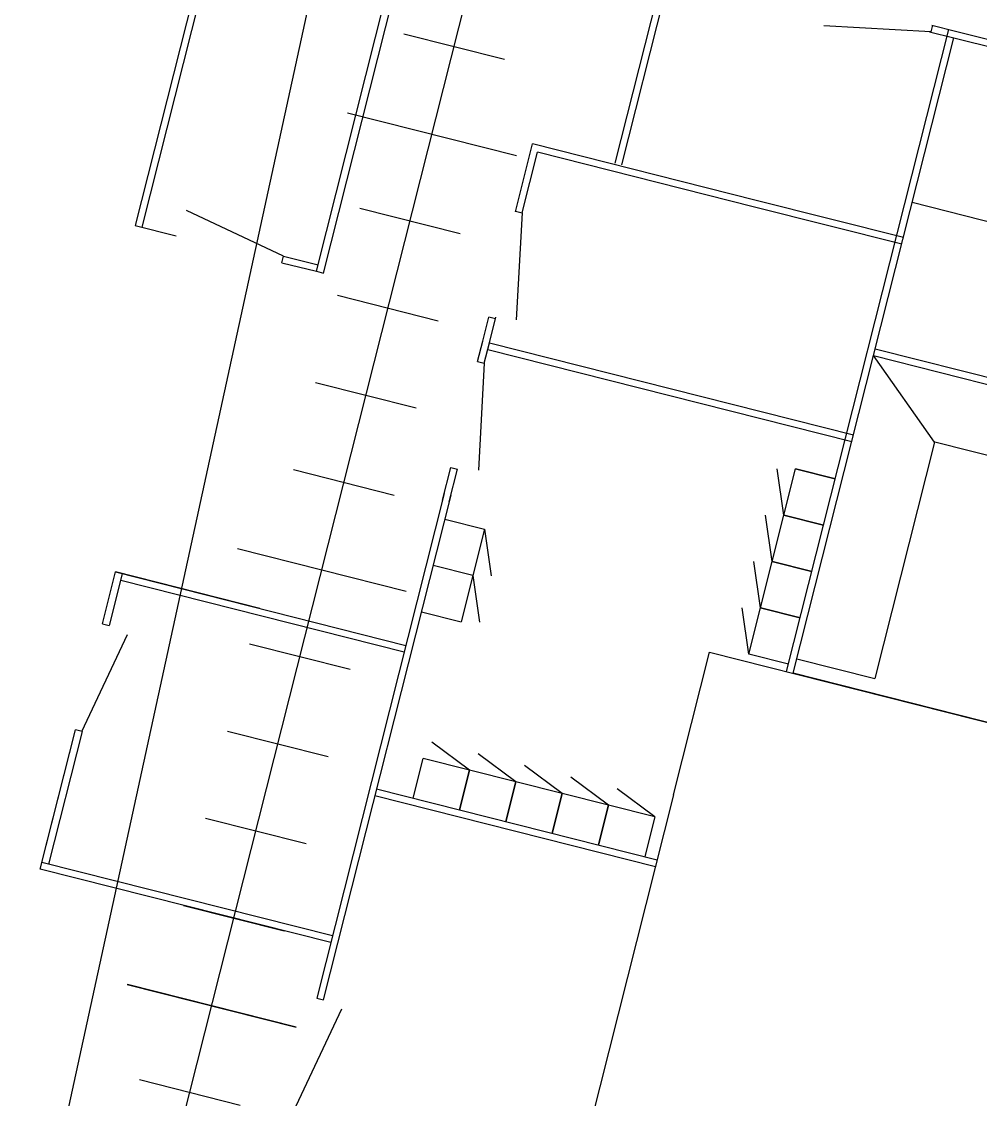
# Model space of a CAD drawing. Header units: metres. Extents: x 267365 to 277461, y 2088854 to 2108025.
# Drawn here: x 273076.29 to 273099.78, y 2095530.04 to 2095556.45 of the extents above; entities that cross this region are included whole.
import ezdxf

# ---------------------------------------------------------------- set-up
doc = ezdxf.new("R2010")
doc.units = ezdxf.units.M
doc.layers.add('village', color=3, linetype='Continuous')

msp = doc.modelspace()

# ---------------------------------------------------------------- linework, layer by layer
at = {"color": 30}
for p, q in [((273070.689, 2095491.763), (273148.798, 2095800.78)), ((273070.689, 2095491.763), (273148.798, 2095800.78)), ((273070.689, 2095491.763), (273148.798, 2095800.78)), ((273082.023, 2095563.13), (273079.072, 2095551.452)), ((273082.023, 2095563.13), (273079.072, 2095551.452)), ((273082.023, 2095563.13), (273079.072, 2095551.452)), ((273082.145, 2095562.927), (273079.234, 2095551.411)), ((273082.145, 2095562.927), (273079.234, 2095551.411)), ((273082.145, 2095562.927), (273079.234, 2095551.411)), ((273083.686, 2095550.286), (273086.637, 2095561.964)), ((273083.686, 2095550.286), (273086.637, 2095561.964)), ((273083.686, 2095550.286), (273086.637, 2095561.964)), ((273083.509, 2095550.331), (273086.419, 2095561.846)), ((273083.509, 2095550.331), (273086.419, 2095561.846)), ((273083.509, 2095550.331), (273086.419, 2095561.846)), ((273090.83, 2095552.982), (273092.099, 2095558.003)), ((273090.83, 2095552.982), (273092.099, 2095558.003)), ((273090.83, 2095552.982), (273092.099, 2095558.003)), ((273090.992, 2095552.941), (273092.261, 2095557.962)), ((273090.992, 2095552.941), (273092.261, 2095557.962)), ((273090.992, 2095552.941), (273092.261, 2095557.962)), ((273095.03, 2095540.524), (273099.007, 2095556.256)), ((273095.03, 2095540.524), (273099.007, 2095556.256)), ((273095.03, 2095540.524), (273099.007, 2095556.256)), ((273098.563, 2095556.202), (273095.939, 2095556.347)), ((273098.563, 2095556.202), (273095.939, 2095556.347)), ((273098.563, 2095556.202), (273095.939, 2095556.347)), ((273098.534, 2095556.203), (273099.128, 2095556.053)), ((273098.534, 2095556.203), (273099.128, 2095556.053)), ((273098.534, 2095556.203), (273099.128, 2095556.053)), ((273098.602, 2095556.359), (273098.561, 2095556.197)), ((273098.602, 2095556.359), (273098.561, 2095556.197)), ((273098.602, 2095556.359), (273098.561, 2095556.197)), ((273098.586, 2095556.363), (273099.169, 2095556.215)), ((273098.586, 2095556.363), (273099.169, 2095556.215)), ((273098.586, 2095556.363), (273099.169, 2095556.215)), ((273099.007, 2095556.256), (273102.61, 2095555.346)), ((273099.007, 2095556.256), (273102.61, 2095555.346)), ((273099.007, 2095556.256), (273102.61, 2095555.346)), ((273088.116, 2095555.518), (273085.65, 2095556.141)), ((273088.116, 2095555.518), (273085.65, 2095556.141)), ((273088.116, 2095555.518), (273085.65, 2095556.141)), ((273095.193, 2095540.483), (273099.128, 2095556.053)), ((273095.193, 2095540.483), (273099.128, 2095556.053)), ((273095.193, 2095540.483), (273099.128, 2095556.053)), ((273098.966, 2095556.094), (273102.569, 2095555.183)), ((273098.966, 2095556.094), (273102.569, 2095555.183)), ((273098.966, 2095556.094), (273102.569, 2095555.183)), ((273084.276, 2095554.217), (273088.411, 2095553.172)), ((273084.276, 2095554.217), (273088.411, 2095553.172)), ((273084.276, 2095554.217), (273088.411, 2095553.172)), ((273088.387, 2095551.785), (273088.808, 2095553.452)), ((273088.387, 2095551.785), (273088.808, 2095553.452)), ((273088.387, 2095551.785), (273088.808, 2095553.452)), ((273088.554, 2095551.765), (273088.929, 2095553.249)), ((273088.554, 2095551.765), (273088.929, 2095553.249)), ((273088.554, 2095551.765), (273088.929, 2095553.249)), ((273094.286, 2095552.068), (273088.808, 2095553.452)), ((273094.286, 2095552.068), (273088.808, 2095553.452)), ((273094.286, 2095552.068), (273088.808, 2095553.452)), ((273094.245, 2095551.905), (273088.929, 2095553.249)), ((273094.245, 2095551.905), (273088.929, 2095553.249)), ((273094.245, 2095551.905), (273088.929, 2095553.249)), ((273097.891, 2095551.156), (273094.286, 2095552.068)), ((273097.891, 2095551.156), (273094.286, 2095552.068)), ((273097.891, 2095551.156), (273094.286, 2095552.068)), ((273100.256, 2095551.471), (273098.108, 2095552.014)), ((273100.256, 2095551.471), (273098.108, 2095552.014)), ((273100.256, 2095551.471), (273098.108, 2095552.014)), ((273082.707, 2095550.7), (273080.329, 2095551.819)), ((273082.707, 2095550.7), (273080.329, 2095551.819)), ((273082.707, 2095550.7), (273080.329, 2095551.819)), ((273087.036, 2095551.247), (273084.571, 2095551.87)), ((273087.036, 2095551.247), (273084.571, 2095551.87)), ((273087.036, 2095551.247), (273084.571, 2095551.87)), ((273088.392, 2095551.806), (273088.554, 2095551.765)), ((273088.392, 2095551.806), (273088.554, 2095551.765)), ((273088.392, 2095551.806), (273088.554, 2095551.765)), ((273088.549, 2095551.766), (273088.403, 2095549.143)), ((273088.549, 2095551.766), (273088.403, 2095549.143)), ((273088.549, 2095551.766), (273088.403, 2095549.143)), ((273097.85, 2095550.994), (273094.245, 2095551.905)), ((273097.85, 2095550.994), (273094.245, 2095551.905)), ((273097.85, 2095550.994), (273094.245, 2095551.905)), ((273079.072, 2095551.452), (273080.072, 2095551.199)), ((273079.072, 2095551.452), (273080.072, 2095551.199)), ((273079.072, 2095551.452), (273080.072, 2095551.199)), ((273082.667, 2095550.543), (273082.708, 2095550.705)), ((273082.667, 2095550.543), (273082.708, 2095550.705)), ((273082.667, 2095550.543), (273082.708, 2095550.705)), ((273082.708, 2095550.705), (273083.55, 2095550.493)), ((273082.708, 2095550.705), (273083.55, 2095550.493)), ((273082.708, 2095550.705), (273083.55, 2095550.493)), ((273082.667, 2095550.543), (273083.509, 2095550.331)), ((273082.667, 2095550.543), (273083.509, 2095550.331)), ((273082.667, 2095550.543), (273083.509, 2095550.331)), ((273083.509, 2095550.331), (273083.686, 2095550.286)), ((273083.509, 2095550.331), (273083.686, 2095550.286)), ((273083.509, 2095550.331), (273083.686, 2095550.286)), ((273086.497, 2095549.112), (273084.031, 2095549.735)), ((273086.497, 2095549.112), (273084.031, 2095549.735)), ((273086.497, 2095549.112), (273084.031, 2095549.735)), ((273087.586, 2095548.617), (273087.736, 2095549.211)), ((273087.586, 2095548.617), (273087.736, 2095549.211)), ((273087.586, 2095548.617), (273087.736, 2095549.211)), ((273087.898, 2095549.17), (273087.736, 2095549.211)), ((273087.898, 2095549.17), (273087.736, 2095549.211)), ((273087.898, 2095549.17), (273087.736, 2095549.211)), ((273087.748, 2095548.576), (273087.909, 2095549.212)), ((273087.748, 2095548.576), (273087.909, 2095549.212)), ((273087.748, 2095548.576), (273087.909, 2095549.212)), ((273087.461, 2095548.123), (273087.586, 2095548.617)), ((273087.461, 2095548.123), (273087.586, 2095548.617)), ((273087.461, 2095548.123), (273087.586, 2095548.617)), ((273087.623, 2095548.082), (273087.748, 2095548.576)), ((273087.623, 2095548.082), (273087.748, 2095548.576)), ((273087.623, 2095548.082), (273087.748, 2095548.576)), ((273087.748, 2095548.576), (273096.669, 2095546.322)), ((273087.748, 2095548.576), (273096.669, 2095546.322)), ((273087.748, 2095548.576), (273096.669, 2095546.322)), ((273087.707, 2095548.414), (273096.628, 2095546.159)), ((273087.707, 2095548.414), (273096.628, 2095546.159)), ((273087.707, 2095548.414), (273096.628, 2095546.159)), ((273097.158, 2095548.268), (273103.973, 2095546.546)), ((273097.158, 2095548.268), (273103.973, 2095546.546)), ((273097.158, 2095548.268), (273103.973, 2095546.546)), ((273098.658, 2095546.149), (273097.161, 2095548.268)), ((273098.658, 2095546.149), (273097.161, 2095548.268)), ((273098.658, 2095546.149), (273097.161, 2095548.268)), ((273097.199, 2095548.431), (273104.014, 2095546.708)), ((273097.199, 2095548.431), (273104.014, 2095546.708)), ((273097.199, 2095548.431), (273104.014, 2095546.708)), ((273087.461, 2095548.123), (273087.623, 2095548.082)), ((273087.461, 2095548.123), (273087.623, 2095548.082)), ((273087.461, 2095548.123), (273087.623, 2095548.082)), ((273087.623, 2095548.082), (273087.478, 2095545.458)), ((273087.623, 2095548.082), (273087.478, 2095545.458)), ((273087.623, 2095548.082), (273087.478, 2095545.458)), ((273085.957, 2095546.977), (273083.491, 2095547.6)), ((273085.957, 2095546.977), (273083.491, 2095547.6)), ((273085.957, 2095546.977), (273083.491, 2095547.6)), ((273098.658, 2095546.149), (273097.193, 2095540.353)), ((273098.658, 2095546.149), (273097.193, 2095540.353)), ((273098.658, 2095546.149), (273097.193, 2095540.353)), ((273098.66, 2095546.155), (273102.717, 2095545.13)), ((273098.66, 2095546.155), (273102.717, 2095545.13)), ((273098.66, 2095546.155), (273102.717, 2095545.13)), ((273085.417, 2095544.841), (273082.951, 2095545.464)), ((273085.417, 2095544.841), (273082.951, 2095545.464)), ((273085.417, 2095544.841), (273082.951, 2095545.464)), ((273086.602, 2095544.725), (273086.805, 2095545.528)), ((273086.602, 2095544.725), (273086.805, 2095545.528)), ((273086.602, 2095544.725), (273086.805, 2095545.528)), ((273086.764, 2095544.684), (273086.967, 2095545.487)), ((273086.764, 2095544.684), (273086.967, 2095545.487)), ((273086.764, 2095544.684), (273086.967, 2095545.487)), ((273086.805, 2095545.528), (273086.967, 2095545.487)), ((273086.805, 2095545.528), (273086.967, 2095545.487)), ((273086.805, 2095545.528), (273086.967, 2095545.487)), ((273094.964, 2095544.355), (273094.8, 2095545.494)), ((273094.964, 2095544.355), (273094.8, 2095545.494)), ((273094.964, 2095544.355), (273094.8, 2095545.494)), ((273094.964, 2095544.355), (273095.251, 2095545.491)), ((273094.964, 2095544.355), (273095.251, 2095545.491)), ((273094.964, 2095544.355), (273095.251, 2095545.491)), ((273095.251, 2095545.491), (273096.224, 2095545.245)), ((273096.224, 2095545.245), (273095.251, 2095545.491)), ((273095.251, 2095545.491), (273096.224, 2095545.245)), ((273096.224, 2095545.245), (273095.251, 2095545.491)), ((273095.251, 2095545.491), (273096.224, 2095545.245)), ((273096.224, 2095545.245), (273095.251, 2095545.491)), ((273086.643, 2095544.887), (273083.517, 2095532.519)), ((273086.643, 2095544.887), (273083.517, 2095532.519)), ((273086.643, 2095544.887), (273083.517, 2095532.519)), ((273086.805, 2095544.846), (273083.679, 2095532.478)), ((273086.805, 2095544.846), (273083.679, 2095532.478)), ((273086.805, 2095544.846), (273083.679, 2095532.478)), ((273094.677, 2095543.22), (273094.513, 2095544.358)), ((273094.677, 2095543.22), (273094.513, 2095544.358)), ((273094.677, 2095543.22), (273094.513, 2095544.358)), ((273094.677, 2095543.22), (273094.964, 2095544.355)), ((273094.677, 2095543.22), (273094.964, 2095544.355)), ((273094.677, 2095543.22), (273094.964, 2095544.355)), ((273094.964, 2095544.355), (273095.937, 2095544.109)), ((273095.937, 2095544.109), (273094.964, 2095544.355)), ((273094.964, 2095544.355), (273095.937, 2095544.109)), ((273095.937, 2095544.109), (273094.964, 2095544.355)), ((273094.964, 2095544.355), (273095.937, 2095544.109)), ((273095.937, 2095544.109), (273094.964, 2095544.355)), ((273086.656, 2095544.256), (273087.629, 2095544.01)), ((273086.656, 2095544.256), (273087.629, 2095544.01)), ((273086.656, 2095544.256), (273087.629, 2095544.01)), ((273087.629, 2095544.01), (273087.342, 2095542.875)), ((273087.629, 2095544.01), (273087.342, 2095542.875)), ((273087.629, 2095544.01), (273087.342, 2095542.875)), ((273087.629, 2095544.01), (273087.793, 2095542.872)), ((273087.629, 2095544.01), (273087.793, 2095542.872)), ((273087.629, 2095544.01), (273087.793, 2095542.872)), ((273081.577, 2095543.54), (273085.712, 2095542.495)), ((273081.577, 2095543.54), (273085.712, 2095542.495)), ((273081.577, 2095543.54), (273085.712, 2095542.495)), ((273081.577, 2095543.54), (273085.712, 2095542.495)), ((273081.577, 2095543.54), (273085.712, 2095542.495)), ((273081.577, 2095543.54), (273085.712, 2095542.495)), ((273094.39, 2095542.085), (273094.226, 2095543.223)), ((273094.39, 2095542.085), (273094.226, 2095543.223)), ((273094.39, 2095542.085), (273094.226, 2095543.223)), ((273094.39, 2095542.085), (273094.677, 2095543.22)), ((273094.39, 2095542.085), (273094.677, 2095543.22)), ((273094.39, 2095542.085), (273094.677, 2095543.22)), ((273094.677, 2095543.22), (273095.65, 2095542.974)), ((273095.65, 2095542.974), (273094.677, 2095543.22)), ((273094.677, 2095543.22), (273095.65, 2095542.974)), ((273095.65, 2095542.974), (273094.677, 2095543.22)), ((273094.677, 2095543.22), (273095.65, 2095542.974)), ((273095.65, 2095542.974), (273094.677, 2095543.22)), ((273078.268, 2095541.692), (273078.584, 2095542.964)), ((273078.268, 2095541.692), (273078.584, 2095542.964)), ((273078.268, 2095541.692), (273078.584, 2095542.964)), ((273082.126, 2095542.069), (273078.584, 2095542.964)), ((273078.584, 2095542.964), (273085.702, 2095541.165)), ((273082.126, 2095542.069), (273078.584, 2095542.964)), ((273078.584, 2095542.964), (273085.702, 2095541.165)), ((273082.126, 2095542.069), (273078.584, 2095542.964)), ((273078.584, 2095542.964), (273085.702, 2095541.165)), ((273087.342, 2095542.875), (273086.369, 2095543.121)), ((273087.342, 2095542.875), (273086.369, 2095543.121)), ((273087.342, 2095542.875), (273086.369, 2095543.121)), ((273078.44, 2095541.652), (273078.761, 2095542.92)), ((273078.44, 2095541.652), (273078.761, 2095542.92)), ((273078.44, 2095541.652), (273078.761, 2095542.92)), ((273085.661, 2095541.003), (273078.72, 2095542.758)), ((273085.661, 2095541.003), (273078.72, 2095542.758)), ((273085.661, 2095541.003), (273078.72, 2095542.758)), ((273087.342, 2095542.875), (273087.055, 2095541.74)), ((273087.342, 2095542.875), (273087.055, 2095541.74)), ((273087.342, 2095542.875), (273087.055, 2095541.74)), ((273087.342, 2095542.875), (273087.506, 2095541.737)), ((273087.342, 2095542.875), (273087.506, 2095541.737)), ((273087.342, 2095542.875), (273087.506, 2095541.737)), ((273086.082, 2095541.986), (273087.055, 2095541.74)), ((273086.082, 2095541.986), (273087.055, 2095541.74)), ((273086.082, 2095541.986), (273087.055, 2095541.74)), ((273094.103, 2095540.949), (273093.939, 2095542.088)), ((273094.103, 2095540.949), (273093.939, 2095542.088)), ((273094.103, 2095540.949), (273093.939, 2095542.088)), ((273094.103, 2095540.949), (273094.39, 2095542.085)), ((273094.103, 2095540.949), (273094.39, 2095542.085)), ((273094.103, 2095540.949), (273094.39, 2095542.085)), ((273094.39, 2095542.085), (273095.363, 2095541.839)), ((273095.363, 2095541.839), (273094.39, 2095542.085)), ((273094.39, 2095542.085), (273095.363, 2095541.839)), ((273095.363, 2095541.839), (273094.39, 2095542.085)), ((273094.39, 2095542.085), (273095.363, 2095541.839)), ((273095.363, 2095541.839), (273094.39, 2095542.085)), ((273078.268, 2095541.692), (273078.431, 2095541.651)), ((273078.268, 2095541.692), (273078.431, 2095541.651)), ((273078.268, 2095541.692), (273078.431, 2095541.651)), ((273077.764, 2095539.058), (273078.883, 2095541.436)), ((273077.764, 2095539.058), (273078.883, 2095541.436)), ((273077.764, 2095539.058), (273078.883, 2095541.436)), ((273084.338, 2095540.571), (273081.872, 2095541.194)), ((273084.338, 2095540.571), (273081.872, 2095541.194)), ((273084.338, 2095540.571), (273081.872, 2095541.194)), ((273092.262, 2095537.507), (273093.145, 2095541)), ((273092.262, 2095537.507), (273093.145, 2095541)), ((273092.262, 2095537.507), (273093.145, 2095541)), ((273093.145, 2095541), (273110.961, 2095536.497)), ((273093.145, 2095541), (273110.961, 2095536.497)), ((273093.145, 2095541), (273110.961, 2095536.497)), ((273095.076, 2095540.703), (273094.103, 2095540.949)), ((273095.076, 2095540.703), (273094.103, 2095540.949)), ((273095.076, 2095540.703), (273094.103, 2095540.949)), ((273095.282, 2095540.836), (273097.193, 2095540.353)), ((273095.282, 2095540.836), (273097.193, 2095540.353)), ((273095.282, 2095540.836), (273097.193, 2095540.353)), ((273102.005, 2095538.761), (273095.193, 2095540.483)), ((273102.005, 2095538.761), (273095.193, 2095540.483)), ((273102.005, 2095538.761), (273095.193, 2095540.483)), ((273076.744, 2095535.684), (273077.607, 2095539.098)), ((273076.744, 2095535.684), (273077.607, 2095539.098)), ((273076.744, 2095535.684), (273077.607, 2095539.098)), ((273076.785, 2095535.847), (273077.607, 2095539.098)), ((273076.785, 2095535.847), (273077.607, 2095539.098)), ((273076.785, 2095535.847), (273077.607, 2095539.098)), ((273077.769, 2095539.057), (273077.607, 2095539.098)), ((273077.769, 2095539.057), (273077.607, 2095539.098)), ((273077.769, 2095539.057), (273077.607, 2095539.098)), ((273083.798, 2095538.435), (273081.332, 2095539.059)), ((273083.798, 2095538.435), (273081.332, 2095539.059)), ((273083.798, 2095538.435), (273081.332, 2095539.059)), ((273087.26, 2095538.111), (273086.336, 2095538.795)), ((273087.26, 2095538.111), (273086.336, 2095538.795)), ((273087.26, 2095538.111), (273086.336, 2095538.795)), ((273088.395, 2095537.824), (273087.471, 2095538.508)), ((273088.395, 2095537.824), (273087.471, 2095538.508)), ((273088.395, 2095537.824), (273087.471, 2095538.508)), ((273085.878, 2095537.425), (273086.124, 2095538.398)), ((273085.878, 2095537.425), (273086.124, 2095538.398)), ((273085.878, 2095537.425), (273086.124, 2095538.398)), ((273087.26, 2095538.111), (273086.124, 2095538.398)), ((273087.26, 2095538.111), (273086.124, 2095538.398)), ((273087.26, 2095538.111), (273086.124, 2095538.398)), ((273089.53, 2095537.537), (273088.607, 2095538.221)), ((273089.53, 2095537.537), (273088.607, 2095538.221)), ((273089.53, 2095537.537), (273088.607, 2095538.221)), ((273087.26, 2095538.111), (273087.014, 2095537.138)), ((273087.014, 2095537.138), (273087.26, 2095538.111)), ((273087.26, 2095538.111), (273087.014, 2095537.138)), ((273087.014, 2095537.138), (273087.26, 2095538.111)), ((273087.26, 2095538.111), (273087.014, 2095537.138)), ((273087.014, 2095537.138), (273087.26, 2095538.111)), ((273088.395, 2095537.824), (273087.26, 2095538.111)), ((273088.395, 2095537.824), (273087.26, 2095538.111)), ((273088.395, 2095537.824), (273087.26, 2095538.111)), ((273090.666, 2095537.25), (273089.742, 2095537.934)), ((273090.666, 2095537.25), (273089.742, 2095537.934)), ((273090.666, 2095537.25), (273089.742, 2095537.934)), ((273088.395, 2095537.824), (273088.149, 2095536.851)), ((273088.149, 2095536.851), (273088.395, 2095537.824)), ((273088.395, 2095537.824), (273088.149, 2095536.851)), ((273088.149, 2095536.851), (273088.395, 2095537.824)), ((273088.395, 2095537.824), (273088.149, 2095536.851)), ((273088.149, 2095536.851), (273088.395, 2095537.824)), ((273089.53, 2095537.537), (273088.395, 2095537.824)), ((273089.53, 2095537.537), (273088.395, 2095537.824)), ((273089.53, 2095537.537), (273088.395, 2095537.824)), ((273084.945, 2095537.488), (273091.818, 2095535.751)), ((273084.945, 2095537.488), (273091.818, 2095535.751)), ((273084.945, 2095537.488), (273091.818, 2095535.751)), ((273084.986, 2095537.65), (273091.859, 2095535.913)), ((273084.986, 2095537.65), (273091.859, 2095535.913)), ((273084.986, 2095537.65), (273091.859, 2095535.913)), ((273089.53, 2095537.537), (273089.284, 2095536.564)), ((273089.284, 2095536.564), (273089.53, 2095537.537)), ((273089.53, 2095537.537), (273089.284, 2095536.564)), ((273089.284, 2095536.564), (273089.53, 2095537.537)), ((273089.53, 2095537.537), (273089.284, 2095536.564)), ((273089.284, 2095536.564), (273089.53, 2095537.537)), ((273090.666, 2095537.25), (273089.53, 2095537.537)), ((273090.666, 2095537.25), (273089.53, 2095537.537)), ((273090.666, 2095537.25), (273089.53, 2095537.537)), ((273092.262, 2095537.507), (273089.743, 2095527.538)), ((273092.262, 2095537.507), (273089.743, 2095527.538)), ((273092.262, 2095537.507), (273089.743, 2095527.538)), ((273091.801, 2095536.963), (273090.877, 2095537.647)), ((273091.801, 2095536.963), (273090.877, 2095537.647)), ((273091.801, 2095536.963), (273090.877, 2095537.647)), ((273090.666, 2095537.25), (273090.42, 2095536.277)), ((273090.42, 2095536.277), (273090.666, 2095537.25)), ((273090.666, 2095537.25), (273090.42, 2095536.277)), ((273090.42, 2095536.277), (273090.666, 2095537.25)), ((273090.666, 2095537.25), (273090.42, 2095536.277)), ((273090.42, 2095536.277), (273090.666, 2095537.25)), ((273091.801, 2095536.963), (273090.666, 2095537.25)), ((273091.801, 2095536.963), (273090.666, 2095537.25)), ((273091.801, 2095536.963), (273090.666, 2095537.25)), ((273083.258, 2095536.3), (273080.792, 2095536.923)), ((273083.258, 2095536.3), (273080.792, 2095536.923)), ((273083.258, 2095536.3), (273080.792, 2095536.923)), ((273091.801, 2095536.963), (273091.555, 2095535.99)), ((273091.801, 2095536.963), (273091.555, 2095535.99)), ((273091.801, 2095536.963), (273091.555, 2095535.99)), ((273083.903, 2095534.048), (273076.785, 2095535.847)), ((273083.903, 2095534.048), (273076.785, 2095535.847)), ((273083.903, 2095534.048), (273076.785, 2095535.847)), ((273083.862, 2095533.885), (273076.744, 2095535.684)), ((273083.862, 2095533.885), (273076.744, 2095535.684)), ((273083.862, 2095533.885), (273076.744, 2095535.684)), ((273082.719, 2095534.165), (273080.253, 2095534.788)), ((273082.719, 2095534.165), (273080.253, 2095534.788)), ((273082.719, 2095534.165), (273080.253, 2095534.788)), ((273078.877, 2095532.858), (273083.012, 2095531.813)), ((273078.877, 2095532.858), (273083.012, 2095531.813)), ((273078.877, 2095532.858), (273083.012, 2095531.813)), ((273078.878, 2095532.863), (273083.013, 2095531.818)), ((273078.878, 2095532.863), (273083.013, 2095531.818)), ((273078.878, 2095532.863), (273083.013, 2095531.818)), ((273083.522, 2095532.518), (273083.684, 2095532.477)), ((273083.522, 2095532.518), (273083.684, 2095532.477)), ((273083.522, 2095532.518), (273083.684, 2095532.477)), ((273083.522, 2095532.518), (273083.684, 2095532.477)), ((273083.522, 2095532.518), (273083.684, 2095532.477)), ((273083.522, 2095532.518), (273083.684, 2095532.477)), ((273083.018, 2095529.884), (273084.136, 2095532.262)), ((273083.018, 2095529.884), (273084.136, 2095532.262)), ((273083.018, 2095529.884), (273084.136, 2095532.262)), ((273081.639, 2095529.894), (273079.173, 2095530.517)), ((273081.639, 2095529.894), (273079.173, 2095530.517)), ((273081.639, 2095529.894), (273079.173, 2095530.517))]:
    msp.add_line(p, q, dxfattribs=at)
at = {"color": 30, "linetype": 'ByBlock', "ltscale": 15}
msp.add_line((273077.769, 2095539.057), (273076.947, 2095535.806), dxfattribs=at)
msp.add_line((273077.769, 2095539.057), (273076.947, 2095535.806), dxfattribs=at)
msp.add_line((273077.769, 2095539.057), (273076.947, 2095535.806), dxfattribs=at)
at = {"layer": 'village', "color": 3}
msp.add_line((273122.129, 2095734.942), (273055.09, 2095427.316), dxfattribs=at)

doc.saveas('drawing.dxf')
